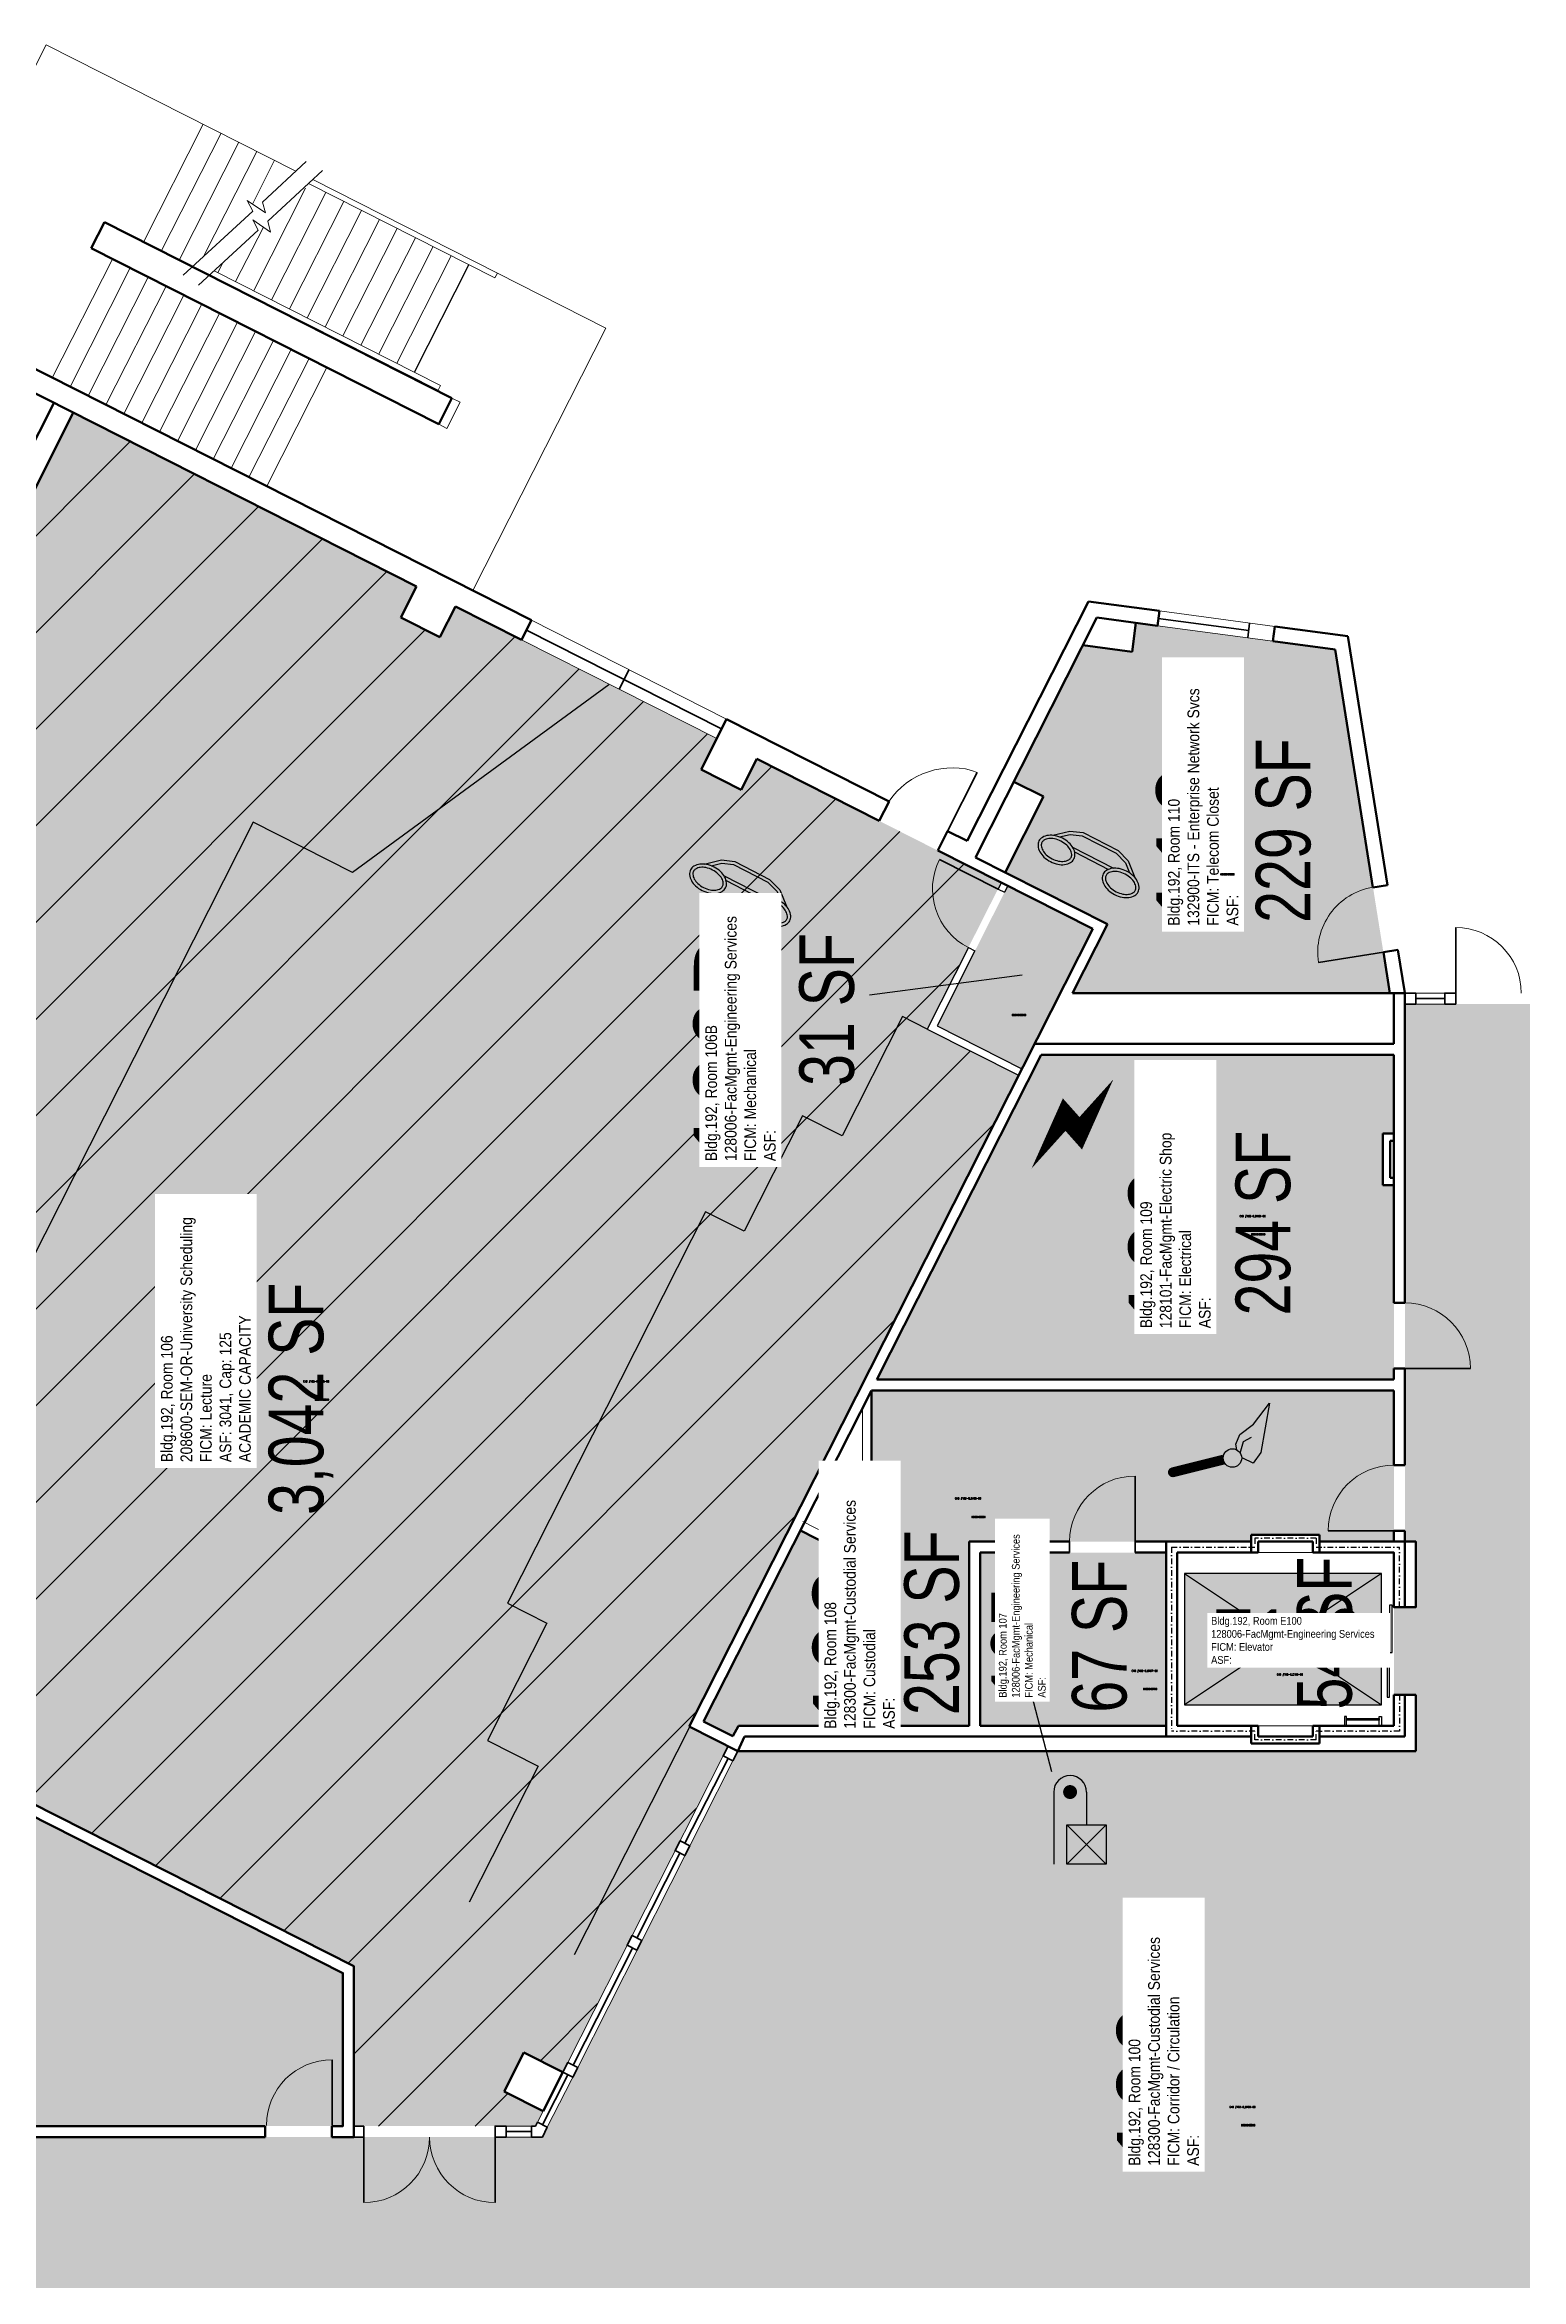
# Model space of a CAD drawing. Header units: inches. Extents: x -2539 to 2829, y -872 to 1370.
# Drawn here: x -1231 to -421, y 141 to 1367 of the extents above; entities that cross this region are included whole.
import ezdxf
from ezdxf.enums import TextEntityAlignment as Align

# ---------------------------------------------------------------- set-up
doc = ezdxf.new("R2010")
doc.units = ezdxf.units.IN
doc.header["$LTSCALE"] = 10
doc.header["$MEASUREMENT"] = 0
doc.linetypes.add('DGN Style 4', pattern=[0.622875, 0.311438, -0.155719, 0, -0.155719])
doc.layers.get('0').update_dxf_attribs({"linetype": 'CONTINUOUS'})
for name, color, linetype in [('A-DOOR', 2, 'CONTINUOUS'), ('A-FLOR', 3, 'CONTINUOUS'), ('A-GLAZ', 1, 'CONTINUOUS'), ('A-GLAZ-SILL', 2, 'CONTINUOUS'), ('A-IDEN-CNUM', 7, 'CONTINUOUS'), ('A-IDEN-ICON', 4, 'CONTINUOUS'), ('A-IDEN-RNUM', 7, 'CONTINUOUS'), ('A-IDEN-SNUM', 4, 'CONTINUOUS'), ('A-IDEN-VNUM', 4, 'CONTINUOUS'), ('A-WALL', 3, 'CONTINUOUS'), ('AREA-TEXT', 3, 'CONTINUOUS'), ('Rooms-Capacity', 4, 'CONTINUOUS'), ('Rooms-Category-Color', 7, 'CONTINUOUS'), ('Rooms-College-Color', 7, 'CONTINUOUS'), ('Rooms-Department-Color', 7, 'CONTINUOUS'), ('Rooms-Division-Color', 7, 'CONTINUOUS'), ('Rooms-Information', 7, 'CONTINUOUS')]:
    doc.layers.add(name, color=color, linetype=linetype)
doc.styles.add('AREA', font='arial.ttf', dxfattribs={"width": 0.75, "height": 12})
doc.styles.add('ROOMSNUMBER', font='TXT.SHX', dxfattribs={"height": 1})
doc.styles.add('ROOMVNUMBER', font='arial.ttf', dxfattribs={"width": 0.85, "height": 30})

# ---------------------------------------------------------------- blocks, each defined once
blk = doc.blocks.new('CPELECT')
blk.add_lwpolyline([(0.0623, 0.0629, 0, 0.03, 0), (0.0105, -0.0168, 0.03, 0.03, 0), (-0.0105, 0.0068, 0.03, 0, 0), (-0.0623, -0.0729, 0.03, 0, 0)], format="xyseb")
blk = doc.blocks.new('CPCUST')
for p, q in [((0.0297, -0.0341), (0.0376, -0.0302)), ((0.0376, -0.0302), (0.0533, -0.0324)), ((0.0533, -0.0324), (0.0745, -0.0479)), ((0.0171, -0.0639), (0.02, -0.0466)), ((0.0358, -0.0705), (0.0171, -0.0639)), ((0.0262, -0.0408), (0.0446, -0.0406)), ((0.1117, -0.0625), (0.0358, -0.0705)), ((0.0446, -0.0406), (0.0543, -0.0505)), ((0.0745, -0.0479), (0.1117, -0.0625))]:
    blk.add_line(p, q)
at = {"const_width": 0.015}
blk.add_lwpolyline([(-0.03, 0.05), (0.01, -0.0193)], dxfattribs=at)
at = {"const_width": 0.0075}
blk.add_lwpolyline([(-0.0332, 0.0481, 1), (-0.0268, 0.0519, 1)], format="xyb", close=True, dxfattribs=at)
blk.add_circle((0.0158, -0.0313), 0.0141)
blk = doc.blocks.new('CPPHONE')
at = {"color": 0, "linetype": 'ByBlock'}
for p, q in [((0.0096, 0.0252), (-0.0196, -0.0252)), ((0.0169, 0.0279), (-0.0182, -0.0329))]:
    blk.add_line(p, q, dxfattribs=at)
for points in [[(0.0288, 0.0786, 0.139889), (0.0216, 0.0804, 0.107118), (0.0122, 0.0781, 0.079812), (0.0039, 0.0722, 0.067459), (-0.0035, 0.0626, 0.067459), (-0.008, 0.0515, 0.079812), (-0.009, 0.0413, 0.107118), (-0.0064, 0.032, 0.139889), (-0.0012, 0.0267, 0.139889), (0.0061, 0.0248, 0.107118), (0.0155, 0.0272, 0.079812), (0.0238, 0.0331, 0.067459), (0.0312, 0.0426, 0.067459), (0.0357, 0.0538, 0.079812), (0.0367, 0.0639, 0.107118), (0.034, 0.0732, 0.139889)], [(0.0263, 0.0743, 0.139889), (0.0218, 0.0754, 0.107118), (0.0144, 0.0736, 0.079812), (0.0074, 0.0686, 0.067459), (0.0008, 0.0601, 0.067459), (-0.0032, 0.0502, 0.079812), (-0.004, 0.0417, 0.107118), (-0.0019, 0.0344, 0.139889), (0.0013, 0.031, 0.139889), (0.0059, 0.0298, 0.107118), (0.0133, 0.0317, 0.079812), (0.0203, 0.0367, 0.067459), (0.0268, 0.0451, 0.067459), (0.0309, 0.055, 0.079812), (0.0317, 0.0636, 0.107118), (0.0296, 0.0709, 0.139889)], [(-0.0262, -0.0167, 0.139889), (-0.0334, -0.0148, 0.107118), (-0.0428, -0.0172, 0.079812), (-0.0511, -0.0231, 0.067459), (-0.0585, -0.0326, 0.067459), (-0.063, -0.0438, 0.079812), (-0.064, -0.0539, 0.107118), (-0.0614, -0.0632, 0.139889), (-0.0562, -0.0686, 0.139889), (-0.0489, -0.0704, 0.107118), (-0.0395, -0.0681, 0.079812), (-0.0312, -0.0622, 0.067459), (-0.0238, -0.0526, 0.067459), (-0.0193, -0.0415, 0.079812), (-0.0183, -0.0313, 0.107118), (-0.021, -0.022, 0.139889)], [(-0.0287, -0.021, 0.139889), (-0.0332, -0.0198, 0.107118), (-0.0406, -0.0217, 0.079812), (-0.0476, -0.0267, 0.067459), (-0.0542, -0.0351, 0.067459), (-0.0582, -0.045, 0.079812), (-0.059, -0.0536, 0.107118), (-0.0569, -0.0609, 0.139889), (-0.0537, -0.0643, 0.139889), (-0.0491, -0.0654, 0.107118), (-0.0417, -0.0636, 0.079812), (-0.0347, -0.0586, 0.067459), (-0.0282, -0.0501, 0.067459), (-0.0241, -0.0402, 0.079812), (-0.0233, -0.0317, 0.107118), (-0.0254, -0.0244, 0.139889)]]:
    blk.add_lwpolyline(points, format="xyb", close=True, dxfattribs=at)
for points in [[(0.0364, 0.0572), (0.0417, 0.0308), (0.0382, 0.0108), (0.0082, -0.0411), (-0.0083, -0.0558), (-0.0338, -0.0645)], [(0.0334, 0.047), (0.0366, 0.0307), (0.0334, 0.0126), (0.0043, -0.0379), (-0.0109, -0.0514), (-0.0265, -0.0567)]]:
    blk.add_lwpolyline(points, dxfattribs=at)
blk = doc.blocks.new('CPELEV')
at = {"color": 0, "linetype": 'ByBlock'}
for p, q in [((-0.035, 0.03), (-0.035, -0.08)), ((0.015, 0.03), (0.015, -0.02)), ((-0.015, -0.08), (-0.015, -0.02)), ((-0.015, -0.02), (0.045, -0.02)), ((-0.015, -0.08), (0.045, -0.02)), ((0.045, -0.08), (-0.015, -0.02)), ((0.045, -0.02), (0.045, -0.08)), ((0.045, -0.08), (-0.015, -0.08))]:
    blk.add_line(p, q, dxfattribs=at)
at = {"color": 0, "linetype": 'ByBlock', "const_width": 0.0106}
blk.add_lwpolyline([(-0.0153, 0.03, 1), (-0.0047, 0.03, 1)], format="xyb", close=True, dxfattribs=at)
at = {"color": 0, "linetype": 'ByBlock'}
blk.add_arc((-0.01, 0.03), 0.025, 0, 180, dxfattribs=at)

msp = doc.modelspace()

# ---------------------------------------------------------------- hatches: boundary and pattern name
at = {"layer": 'Rooms-Capacity'}
h = msp.add_hatch(dxfattribs=at)
h.set_pattern_fill('ANSI31', color=256, scale=300, style=0)
h.paths.add_polyline_path([(-961.6, 225), (-957.4, 233.2), (-978.9, 244), (-968, 265.4), (-946.6, 254.6), (-856, 433.5), (-877.4, 444.3), (-696.6, 801.6), (-746.7, 827), (-706.1, 907.3), (-840.2, 975.2), (-848.8, 958.3), (-870.8, 969.4), (-862.2, 986.4), (-1005.5, 1058.9), (-1014.1, 1042), (-1035.5, 1052.8), (-1026.9, 1069.8), (-1215.3, 1165.1), (-1527.4, 548.6), (-1061.3, 312.7), (-1061.3, 225)])
at = {"layer": 'Rooms-Category-Color', "true_color": 0xffff64}
msp.add_hatch(color=51, dxfattribs=at).paths.add_polyline_path([(-961.6, 225), (-957.4, 233.2), (-978.9, 244), (-968, 265.4), (-946.6, 254.6), (-856, 433.5), (-877.4, 444.3), (-696.6, 801.6), (-746.7, 827), (-706.1, 907.3), (-840.2, 975.2), (-848.8, 958.3), (-870.8, 969.4), (-862.2, 986.4), (-1005.5, 1058.9), (-1014.1, 1042), (-1035.5, 1052.8), (-1026.9, 1069.8), (-1215.3, 1165.1), (-1527.4, 548.6), (-1061.3, 312.7), (-1061.3, 225)])
at = {"layer": 'Rooms-Category-Color', "true_color": 0xadadad}
for points in [[(-699.2, 962.7), (-682.9, 954.5), (-703.9, 912.9), (-647.8, 884.6), (-667, 846.7), (-492.8, 846.7), (-522.9, 1035.2), (-632.2, 1049.9), (-634.3, 1034), (-661.3, 1037.7)], [(-655.9, 881.9), (-702.5, 905.5), (-741.3, 828.7), (-694.8, 805.2)], [(-2126.3, 410.5), (-2169.7, 324.9), (-1500.8, -13.8), (-1438.7, 109.1), (-1012.4, 109.1), (-1020.5, 93.1), (298.6, 184.4), (300.3, 159.4), (421.5, 167.9), (435.8, 194), (1164.2, 244.9), (1171.8, -164.7), (1119.9, -353.2), (1128.6, -354.3), (1230.8, -368.3), (1230.8, 249.6), (2221.4, 318.8), (2222, 309.9), (2323.7, 317), (2395.4, 325), (2449.3, 328.8), (2449.3, 468.7), (2389.3, 468.7), (2389.3, 414.7), (2363.3, 414.7), (2363.3, 432.7), (2149.3, 432.7), (2149.3, 414.7), (2125.3, 414.7), (2125.3, 432.7), (1911.3, 432.7), (1911.3, 414.7), (1887.3, 414.7), (1887.3, 432.7), (1673.3, 432.7), (1673.3, 414.7), (1649.3, 414.7), (1649.3, 432.7), (1435.3, 432.7), (1435.3, 414.7), (1411.3, 414.7), (1411.3, 432.7), (1150.3, 432.7), (1150.3, 414.7), (1126.3, 414.7), (1126.3, 432.7), (865.3, 432.7), (865.3, 414.7), (841.3, 414.7), (841.3, 432.7), (580.3, 432.7), (580.3, 414.7), (556.3, 414.7), (556.3, 432.7), (295.3, 432.7), (295.3, 414.7), (271.3, 414.7), (271.3, 433.5), (179.3, 433.5), (179.3, 414.7), (-356.7, 414.7), (-356.7, 645.6), (-227, 645.6), (-227, 749.7), (-356.7, 749.7), (-356.7, 757.7), (-338.7, 757.7), (-338.7, 816.7), (-356.7, 816.7), (-356.7, 840.7), (-484.6, 840.7), (-484.6, 551.7), (-484.6, 545.7), (-478.6, 545.7), (-478.6, 509.7), (-490.6, 509.7), (-490.6, 461.7), (-478.6, 461.7), (-478.6, 430.7), (-850.6, 430.7), (-957.9, 219), (-1529.5, 219), (-1574.1, 130.9)], [(-684.1, 812.9), (-490.6, 812.9), (-490.7, 769.6), (-496.6, 769.6), (-496.6, 741.4), (-490.7, 741.4), (-490.6, 634.7), (-774.3, 634.7)], [(-490.6, 628.7), (-490.6, 545.7), (-531.4, 545.7), (-531.4, 549.5), (-568.9, 549.5), (-568.9, 545.7), (-723.6, 545.7), (-723.6, 444.7), (-850.3, 444.7), (-853.3, 438.9), (-869.4, 447), (-816.3, 551.8), (-800.2, 543.6), (-777.3, 588.9), (-777.3, 628.7)], [(-717.6, 539.7), (-615.6, 539.7), (-615.6, 444.7), (-717.6, 444.7)], [(-605.5, 528.2), (-605.5, 456.2), (-497.5, 456.2), (-497.5, 528.2)]]:
    msp.add_hatch(color=253, dxfattribs=at).paths.add_polyline_path(points)
at = {"layer": 'Rooms-Category-Color', "true_color": 0xe3c5e1}
msp.add_hatch(color=254, dxfattribs=at).paths.add_polyline_path([(-1400.7, 477.8), (-1528.7, 225), (-1067.3, 225), (-1067.3, 309)])
at = {"layer": 'Rooms-College-Color', "true_color": 0xffff64}
msp.add_hatch(color=51, dxfattribs=at).paths.add_polyline_path([(-961.6, 225), (-957.4, 233.2), (-978.9, 244), (-968, 265.4), (-946.6, 254.6), (-856, 433.5), (-877.4, 444.3), (-696.6, 801.6), (-746.7, 827), (-706.1, 907.3), (-840.2, 975.2), (-848.8, 958.3), (-870.8, 969.4), (-862.2, 986.4), (-1005.5, 1058.9), (-1014.1, 1042), (-1035.5, 1052.8), (-1026.9, 1069.8), (-1215.3, 1165.1), (-1527.4, 548.6), (-1061.3, 312.7), (-1061.3, 225)])
at = {"layer": 'Rooms-College-Color', "true_color": 0xadadad}
for points in [[(-699.2, 962.7), (-682.9, 954.5), (-703.9, 912.9), (-647.8, 884.6), (-667, 846.7), (-492.8, 846.7), (-522.9, 1035.2), (-632.2, 1049.9), (-634.3, 1034), (-661.3, 1037.7)], [(-655.9, 881.9), (-702.5, 905.5), (-741.3, 828.7), (-694.8, 805.2)], [(-2126.3, 410.5), (-2169.7, 324.9), (-1500.8, -13.8), (-1438.7, 109.1), (-1012.4, 109.1), (-1020.5, 93.1), (298.6, 184.4), (300.3, 159.4), (421.5, 167.9), (435.8, 194), (1164.2, 244.9), (1171.8, -164.7), (1119.9, -353.2), (1128.6, -354.3), (1230.8, -368.3), (1230.8, 249.6), (2221.4, 318.8), (2222, 309.9), (2323.7, 317), (2395.4, 325), (2449.3, 328.8), (2449.3, 468.7), (2389.3, 468.7), (2389.3, 414.7), (2363.3, 414.7), (2363.3, 432.7), (2149.3, 432.7), (2149.3, 414.7), (2125.3, 414.7), (2125.3, 432.7), (1911.3, 432.7), (1911.3, 414.7), (1887.3, 414.7), (1887.3, 432.7), (1673.3, 432.7), (1673.3, 414.7), (1649.3, 414.7), (1649.3, 432.7), (1435.3, 432.7), (1435.3, 414.7), (1411.3, 414.7), (1411.3, 432.7), (1150.3, 432.7), (1150.3, 414.7), (1126.3, 414.7), (1126.3, 432.7), (865.3, 432.7), (865.3, 414.7), (841.3, 414.7), (841.3, 432.7), (580.3, 432.7), (580.3, 414.7), (556.3, 414.7), (556.3, 432.7), (295.3, 432.7), (295.3, 414.7), (271.3, 414.7), (271.3, 433.5), (179.3, 433.5), (179.3, 414.7), (-356.7, 414.7), (-356.7, 645.6), (-227, 645.6), (-227, 749.7), (-356.7, 749.7), (-356.7, 757.7), (-338.7, 757.7), (-338.7, 816.7), (-356.7, 816.7), (-356.7, 840.7), (-484.6, 840.7), (-484.6, 551.7), (-484.6, 545.7), (-478.6, 545.7), (-478.6, 509.7), (-490.6, 509.7), (-490.6, 461.7), (-478.6, 461.7), (-478.6, 430.7), (-850.6, 430.7), (-957.9, 219), (-1529.5, 219), (-1574.1, 130.9)], [(-684.1, 812.9), (-490.6, 812.9), (-490.7, 769.6), (-496.6, 769.6), (-496.6, 741.4), (-490.7, 741.4), (-490.6, 634.7), (-774.3, 634.7)], [(-490.6, 628.7), (-490.6, 545.7), (-531.4, 545.7), (-531.4, 549.5), (-568.9, 549.5), (-568.9, 545.7), (-723.6, 545.7), (-723.6, 444.7), (-850.3, 444.7), (-853.3, 438.9), (-869.4, 447), (-816.3, 551.8), (-800.2, 543.6), (-777.3, 588.9), (-777.3, 628.7)], [(-717.6, 539.7), (-615.6, 539.7), (-615.6, 444.7), (-717.6, 444.7)], [(-605.5, 528.2), (-605.5, 456.2), (-497.5, 456.2), (-497.5, 528.2)]]:
    msp.add_hatch(color=253, dxfattribs=at).paths.add_polyline_path(points)
at = {"layer": 'Rooms-College-Color', "true_color": 0x99d7b2}
msp.add_hatch(color=253, dxfattribs=at).paths.add_polyline_path([(-1400.7, 477.8), (-1528.7, 225), (-1067.3, 225), (-1067.3, 309)])
at = {"layer": 'Rooms-Department-Color', "true_color": 0x003fff}
msp.add_hatch(color=160, dxfattribs=at).paths.add_polyline_path([(-961.6, 225), (-957.4, 233.2), (-978.9, 244), (-968, 265.4), (-946.6, 254.6), (-856, 433.5), (-877.4, 444.3), (-696.6, 801.6), (-746.7, 827), (-706.1, 907.3), (-840.2, 975.2), (-848.8, 958.3), (-870.8, 969.4), (-862.2, 986.4), (-1005.5, 1058.9), (-1014.1, 1042), (-1035.5, 1052.8), (-1026.9, 1069.8), (-1215.3, 1165.1), (-1527.4, 548.6), (-1061.3, 312.7), (-1061.3, 225)])
at = {"layer": 'Rooms-Department-Color', "true_color": 0xacacac}
for points in [[(-699.2, 962.7), (-682.9, 954.5), (-703.9, 912.9), (-647.8, 884.6), (-667, 846.7), (-492.8, 846.7), (-522.9, 1035.2), (-632.2, 1049.9), (-634.3, 1034), (-661.3, 1037.7)], [(-655.9, 881.9), (-702.5, 905.5), (-741.3, 828.7), (-694.8, 805.2)], [(-2126.3, 410.5), (-2169.7, 324.9), (-1500.8, -13.8), (-1438.7, 109.1), (-1012.4, 109.1), (-1020.5, 93.1), (298.6, 184.4), (300.3, 159.4), (421.5, 167.9), (435.8, 194), (1164.2, 244.9), (1171.8, -164.7), (1119.9, -353.2), (1128.6, -354.3), (1230.8, -368.3), (1230.8, 249.6), (2221.4, 318.8), (2222, 309.9), (2323.7, 317), (2395.4, 325), (2449.3, 328.8), (2449.3, 468.7), (2389.3, 468.7), (2389.3, 414.7), (2363.3, 414.7), (2363.3, 432.7), (2149.3, 432.7), (2149.3, 414.7), (2125.3, 414.7), (2125.3, 432.7), (1911.3, 432.7), (1911.3, 414.7), (1887.3, 414.7), (1887.3, 432.7), (1673.3, 432.7), (1673.3, 414.7), (1649.3, 414.7), (1649.3, 432.7), (1435.3, 432.7), (1435.3, 414.7), (1411.3, 414.7), (1411.3, 432.7), (1150.3, 432.7), (1150.3, 414.7), (1126.3, 414.7), (1126.3, 432.7), (865.3, 432.7), (865.3, 414.7), (841.3, 414.7), (841.3, 432.7), (580.3, 432.7), (580.3, 414.7), (556.3, 414.7), (556.3, 432.7), (295.3, 432.7), (295.3, 414.7), (271.3, 414.7), (271.3, 433.5), (179.3, 433.5), (179.3, 414.7), (-356.7, 414.7), (-356.7, 645.6), (-227, 645.6), (-227, 749.7), (-356.7, 749.7), (-356.7, 757.7), (-338.7, 757.7), (-338.7, 816.7), (-356.7, 816.7), (-356.7, 840.7), (-484.6, 840.7), (-484.6, 551.7), (-484.6, 545.7), (-478.6, 545.7), (-478.6, 509.7), (-490.6, 509.7), (-490.6, 461.7), (-478.6, 461.7), (-478.6, 430.7), (-850.6, 430.7), (-957.9, 219), (-1529.5, 219), (-1574.1, 130.9)], [(-684.1, 812.9), (-490.6, 812.9), (-490.7, 769.6), (-496.6, 769.6), (-496.6, 741.4), (-490.7, 741.4), (-490.6, 634.7), (-774.3, 634.7)], [(-490.6, 628.7), (-490.6, 545.7), (-531.4, 545.7), (-531.4, 549.5), (-568.9, 549.5), (-568.9, 545.7), (-723.6, 545.7), (-723.6, 444.7), (-850.3, 444.7), (-853.3, 438.9), (-869.4, 447), (-816.3, 551.8), (-800.2, 543.6), (-777.3, 588.9), (-777.3, 628.7)], [(-717.6, 539.7), (-615.6, 539.7), (-615.6, 444.7), (-717.6, 444.7)], [(-605.5, 528.2), (-605.5, 456.2), (-497.5, 456.2), (-497.5, 528.2)]]:
    msp.add_hatch(color=253, dxfattribs=at).paths.add_polyline_path(points)
at = {"layer": 'Rooms-Department-Color', "true_color": 0x99d7b2}
msp.add_hatch(color=253, dxfattribs=at).paths.add_polyline_path([(-1400.7, 477.8), (-1528.7, 225), (-1067.3, 225), (-1067.3, 309)])
at = {"layer": 'Rooms-Division-Color', "true_color": 0x003fff}
msp.add_hatch(color=160, dxfattribs=at).paths.add_polyline_path([(-961.6, 225), (-957.4, 233.2), (-978.9, 244), (-968, 265.4), (-946.6, 254.6), (-856, 433.5), (-877.4, 444.3), (-696.6, 801.6), (-746.7, 827), (-706.1, 907.3), (-840.2, 975.2), (-848.8, 958.3), (-870.8, 969.4), (-862.2, 986.4), (-1005.5, 1058.9), (-1014.1, 1042), (-1035.5, 1052.8), (-1026.9, 1069.8), (-1215.3, 1165.1), (-1527.4, 548.6), (-1061.3, 312.7), (-1061.3, 225)])
at = {"layer": 'Rooms-Division-Color', "true_color": 0xadadad}
for points in [[(-699.2, 962.7), (-682.9, 954.5), (-703.9, 912.9), (-647.8, 884.6), (-667, 846.7), (-492.8, 846.7), (-522.9, 1035.2), (-632.2, 1049.9), (-634.3, 1034), (-661.3, 1037.7)], [(-655.9, 881.9), (-702.5, 905.5), (-741.3, 828.7), (-694.8, 805.2)], [(-2126.3, 410.5), (-2169.7, 324.9), (-1500.8, -13.8), (-1438.7, 109.1), (-1012.4, 109.1), (-1020.5, 93.1), (298.6, 184.4), (300.3, 159.4), (421.5, 167.9), (435.8, 194), (1164.2, 244.9), (1171.8, -164.7), (1119.9, -353.2), (1128.6, -354.3), (1230.8, -368.3), (1230.8, 249.6), (2221.4, 318.8), (2222, 309.9), (2323.7, 317), (2395.4, 325), (2449.3, 328.8), (2449.3, 468.7), (2389.3, 468.7), (2389.3, 414.7), (2363.3, 414.7), (2363.3, 432.7), (2149.3, 432.7), (2149.3, 414.7), (2125.3, 414.7), (2125.3, 432.7), (1911.3, 432.7), (1911.3, 414.7), (1887.3, 414.7), (1887.3, 432.7), (1673.3, 432.7), (1673.3, 414.7), (1649.3, 414.7), (1649.3, 432.7), (1435.3, 432.7), (1435.3, 414.7), (1411.3, 414.7), (1411.3, 432.7), (1150.3, 432.7), (1150.3, 414.7), (1126.3, 414.7), (1126.3, 432.7), (865.3, 432.7), (865.3, 414.7), (841.3, 414.7), (841.3, 432.7), (580.3, 432.7), (580.3, 414.7), (556.3, 414.7), (556.3, 432.7), (295.3, 432.7), (295.3, 414.7), (271.3, 414.7), (271.3, 433.5), (179.3, 433.5), (179.3, 414.7), (-356.7, 414.7), (-356.7, 645.6), (-227, 645.6), (-227, 749.7), (-356.7, 749.7), (-356.7, 757.7), (-338.7, 757.7), (-338.7, 816.7), (-356.7, 816.7), (-356.7, 840.7), (-484.6, 840.7), (-484.6, 551.7), (-484.6, 545.7), (-478.6, 545.7), (-478.6, 509.7), (-490.6, 509.7), (-490.6, 461.7), (-478.6, 461.7), (-478.6, 430.7), (-850.6, 430.7), (-957.9, 219), (-1529.5, 219), (-1574.1, 130.9)], [(-684.1, 812.9), (-490.6, 812.9), (-490.7, 769.6), (-496.6, 769.6), (-496.6, 741.4), (-490.7, 741.4), (-490.6, 634.7), (-774.3, 634.7)], [(-490.6, 628.7), (-490.6, 545.7), (-531.4, 545.7), (-531.4, 549.5), (-568.9, 549.5), (-568.9, 545.7), (-723.6, 545.7), (-723.6, 444.7), (-850.3, 444.7), (-853.3, 438.9), (-869.4, 447), (-816.3, 551.8), (-800.2, 543.6), (-777.3, 588.9), (-777.3, 628.7)], [(-717.6, 539.7), (-615.6, 539.7), (-615.6, 444.7), (-717.6, 444.7)], [(-605.5, 528.2), (-605.5, 456.2), (-497.5, 456.2), (-497.5, 528.2)]]:
    msp.add_hatch(color=253, dxfattribs=at).paths.add_polyline_path(points)
at = {"layer": 'Rooms-Division-Color', "true_color": 0x99d7b2}
msp.add_hatch(color=253, dxfattribs=at).paths.add_polyline_path([(-1400.7, 477.8), (-1528.7, 225), (-1067.3, 225), (-1067.3, 309)])

# ---------------------------------------------------------------- linework, layer by layer
at = {"layer": 'A-DOOR', "linetype": 'Continuous', "lineweight": 35, "extrusion": (0, 0, -1)}
msp.add_line((-735.5, 935.6), (-719.2, 967.8), dxfattribs=at)
at = {"layer": 'A-DOOR', "linetype": 'Continuous', "lineweight": 35, "extrusion": (-3.32404e-21, 1.01413e-20, -1)}
msp.add_line((-707.8, 903.8), (-739.9, 920.1), dxfattribs=at)
at = {"layer": 'A-DOOR', "linetype": 'Continuous', "lineweight": 35}
for p, q in [((-456.7, 846.7), (-456.7, 882.7)), ((-496.4, 869.2), (-532, 863.5)), ((-490.6, 551.7), (-526.6, 551.7)), ((-1073.3, 225.4), (-1073.3, 261.4)), ((-1055.8, 219), (-1055.8, 183)), ((-983.8, 219), (-983.8, 183))]:
    msp.add_line(p, q, dxfattribs=at)
at = {"layer": 'A-DOOR', "linetype": 'Continuous', "lineweight": 35, "extrusion": (1.15234e-20, 1.15234e-20, -1)}
msp.add_line((-484.6, 640.7), (-448.6, 640.7), dxfattribs=at)
at = {"layer": 'A-DOOR', "linetype": 'Continuous', "lineweight": 35, "extrusion": (2.04882e-50, 4.2914e-36, -1)}
msp.add_line((-632.6, 545.7), (-632.6, 581.7), dxfattribs=at)
at = {"layer": 'A-DOOR', "linetype": 'Continuous', "lineweight": 18}
for centre, start, end in [((-707.8, 903.8), 153.1478, 243.1478), ((-496.4, 869.2), 99.056, 189.056), ((-456.7, 846.7), 0, 90), ((-490.6, 551.7), 90, 180), ((-1055.8, 219), 269.9958, 359.9958)]:
    msp.add_arc(centre, 36, start, end, dxfattribs=at)
at = {"layer": 'A-DOOR', "linetype": 'Continuous', "lineweight": 18, "extrusion": (1.15234e-20, 1.15234e-20, -1)}
msp.add_arc((484.6, 640.7), 36, 90, 180, dxfattribs=at)
at = {"layer": 'A-DOOR', "linetype": 'Continuous', "lineweight": 18, "extrusion": (2.04882e-50, 4.2914e-36, -1)}
msp.add_arc((632.6, 545.7), 36, 0, 90, dxfattribs=at)
at = {"layer": 'A-DOOR', "linetype": 'Continuous', "lineweight": 18, "extrusion": (0, 0, -1)}
for centre, start, end in [((1073.3, 225.4), 0, 90), ((983.8, 219), 270.005, 0.005)]:
    msp.add_arc(centre, 36, start, end, dxfattribs=at)
msp.add_ellipse((-737.2, 939.8), major_axis=(-33.8, -12.4), ratio=0.825492, start_param=0.82745, end_param=2.398246, dxfattribs=at)
at = {"layer": 'A-FLOR', "linetype": 'Continuous', "lineweight": 18}
for p, q in [((-1303.1, 1223), (-1230.1, 1367.1)), ((-1093.1, 1297.8), (-1230.1, 1367.1)), ((-1176.8, 1258.8), (-1144.1, 1323.5)), ((-1167, 1253.9), (-1134.2, 1318.6)), ((-1157.2, 1248.9), (-1124.4, 1313.6)), ((-1143.5, 1251.7), (-1114.6, 1308.6)), ((-1116.9, 1279.7), (-1104.8, 1303.7)), ((-1116.3, 1232.2), (-1087.9, 1288.4)), ((-983.9, 1239.1), (-1086.3, 1290.9)), ((-982.6, 1241.8), (-1083.9, 1293.1)), ((-1106.5, 1227.2), (-1076.7, 1286.1)), ((-1096.7, 1222.2), (-1066.9, 1281.1)), ((-1086.9, 1217.3), (-1057.1, 1276.1)), ((-1126.2, 1237.1), (-1111, 1267)), ((-1077.1, 1212.3), (-1047.3, 1271.2)), ((-1067.3, 1207.3), (-1037.5, 1266.2)), ((-1057.5, 1202.3), (-1027.6, 1261.2)), ((-1047.6, 1197.4), (-1017.8, 1256.3)), ((-1037.8, 1192.4), (-1008, 1251.3)), ((-1226.8, 1184.4), (-1193.8, 1249.5)), ((-1217, 1179.4), (-1184, 1244.6)), ((-1207.2, 1174.5), (-1174.2, 1239.6)), ((-1015.1, 1177.5), (-1140.3, 1240.9)), ((-1013.7, 1180.2), (-1138, 1243.1)), ((-1136, 1242.1), (-1133.3, 1247.5)), ((-982.6, 1241.8), (-983.9, 1239.1)), ((-923.1, 1211.6), (-982.6, 1241.8)), ((-1197.4, 1169.5), (-1164.4, 1234.6)), ((-1187.6, 1164.5), (-1154.6, 1229.7)), ((-1177.7, 1159.6), (-1144.8, 1224.7)), ((-1167.9, 1154.6), (-1135, 1219.7)), ((-1158.1, 1149.6), (-1125.1, 1214.8)), ((-1148.3, 1144.7), (-1115.3, 1209.8)), ((-1138.5, 1139.7), (-1105.5, 1204.8)), ((-996, 1067.6), (-923.1, 1211.6)), ((-1128.7, 1134.7), (-1095.7, 1199.9)), ((-1118.9, 1129.8), (-1085.9, 1194.9)), ((-1109, 1124.8), (-1076.1, 1189.9)), ((-1013.7, 1180.2), (-1015.1, 1177.5))]:
    msp.add_line(p, q, dxfattribs=at)
at = {"layer": 'A-FLOR', "linetype": 'Continuous', "lineweight": 25}
msp.add_line((-1028, 1187.4), (-998.2, 1246.3), dxfattribs=at)
at = {"layer": 'A-FLOR'}
for p, q in [((-605.5, 528.2), (-497.5, 456.2)), ((-497.5, 528.2), (-605.5, 456.2))]:
    msp.add_line(p, q, dxfattribs=at)
at = {"layer": 'A-FLOR', "linetype": 'Continuous', "lineweight": 18, "flags": 128}
for points in [[(-1155, 1240.7), (-1116.8, 1275.8), (-1119.8, 1281.6), (-1109.9, 1274.8), (-1111.4, 1280.8), (-1087.5, 1303)], [(-1146.5, 1235.2), (-1113.9, 1265.3), (-1116.8, 1271.1), (-1107, 1264.3), (-1108.5, 1270.2), (-1078.5, 1298.1)]]:
    msp.add_lwpolyline(points, dxfattribs=at)
at = {"layer": 'A-FLOR'}
for points in [[(-921.4, 1015.8), (-1062, 912.8), (-1116.6, 940.5), (-1296.4, 585.3), (-1241.6, 557.5), (-1241.6, 404.4)], [(-746.7, 827), (-760.2, 833.8), (-793.3, 768.4), (-815.1, 779.4), (-847.2, 716), (-868.4, 726.7), (-977.1, 512), (-955.4, 501), (-988, 436.6), (-960.2, 422.5), (-998, 347.8)], [(-940.3, 319.1), (-877, 444.1)]]:
    msp.add_lwpolyline(points, dxfattribs=at)
at = {"layer": 'A-FLOR', "lineweight": 25, "ltscale": 8}
msp.add_3dface([(-605.5, 456.2), (-497.5, 456.2), (-497.5, 528.2), (-605.5, 528.2)], dxfattribs=at)
at = {"layer": 'A-GLAZ', "linetype": 'Continuous', "lineweight": 18}
for p, q in [((-619.3, 1056.4), (-555.9, 1047.9)), ((-963.8, 1051.3), (-856.8, 997.1)), ((-620.4, 1048.3), (-557, 1039.8)), ((-969.3, 1040.6), (-862.2, 986.4)), ((-478.6, 846.7), (-462.7, 846.7)), ((-478.6, 840.7), (-462.7, 840.7)), ((-858.7, 428.1), (-943.9, 259.9)), ((-853.4, 425.4), (-938.5, 257.2)), ((-977.8, 225), (-963.9, 225)), ((-977.8, 219), (-963.9, 219))]:
    msp.add_line(p, q, dxfattribs=at)
at = {"layer": 'A-GLAZ', "linetype": 'Continuous', "lineweight": 35}
for p, q in [((-570.8, 1041.7), (-569.8, 1049.7)), ((-910.3, 1024.2), (-915.7, 1013.5)), ((-1061.3, 225), (-1055.8, 225)), ((-1055.8, 225), (-1055.8, 219)), ((-961.6, 225), (-963.9, 225)), ((-963.9, 225), (-963.9, 219)), ((-960.5, 227.1), (-961.6, 225)), ((-955.2, 224.4), (-960.5, 227.1)), ((-957.9, 219), (-955.2, 224.4)), ((-1061.8, 219), (-1055.8, 219)), ((-963.9, 219), (-957.9, 219))]:
    msp.add_line(p, q, dxfattribs=at)
at = {"layer": 'A-GLAZ', "linetype": 'Continuous', "lineweight": 18, "flags": 128}
for points in [[(-943.9, 259.9), (-960.5, 227.1)], [(-938.5, 257.2), (-955.2, 224.4)]]:
    msp.add_lwpolyline(points, dxfattribs=at)
at = {"layer": 'A-GLAZ', "linetype": 'Continuous', "lineweight": 35, "flags": 128}
msp.add_lwpolyline([(-977.8, 225), (-983.8, 225), (-983.8, 225), (-983.8, 219), (-983.8, 219), (-977.8, 219)], close=True, dxfattribs=at)
at = {"layer": 'A-GLAZ', "linetype": 'Continuous', "lineweight": 35}
for points in [[(-484.6, 840.7), (-478.6, 840.7), (-478.6, 846.7), (-484.6, 846.7)], [(-456.7, 840.7), (-462.7, 840.7), (-462.7, 846.7), (-456.7, 846.7)], [(-850.7, 430.8), (-856, 433.5), (-858.7, 428.1), (-853.4, 425.4)], [(-877, 378.8), (-882.3, 381.5), (-885.1, 376.2), (-879.7, 373.4)], [(-903.3, 326.8), (-908.7, 329.5), (-911.4, 324.2), (-906, 321.5)], [(-938.5, 257.2), (-943.9, 259.9), (-946.6, 254.6), (-941.2, 251.9)]]:
    msp.add_3dface(points, dxfattribs=at)
at = {"layer": 'A-GLAZ-SILL', "linetype": 'Continuous', "lineweight": 35}
for p, q in [((-966.6, 1045.9), (-859.5, 991.7)), ((-619.9, 1052.3), (-570.3, 1045.7)), ((-478.6, 843.7), (-462.7, 843.7)), ((-856, 426.8), (-879.7, 380.2)), ((-882.4, 374.8), (-906, 328.2)), ((-908.4, 322.6), (-940.9, 258.5)), ((-957.8, 225.7), (-943.9, 253.2)), ((-977.8, 222), (-963.9, 222))]:
    msp.add_line(p, q, dxfattribs=at)
at = {"layer": 'A-IDEN-ICON'}
msp.add_line((-678.4, 419.4), (-689.2, 461.4), dxfattribs=at)
at = {"layer": 'A-IDEN-VNUM'}
msp.add_line((-778.3, 845.7), (-694.6, 856.7), dxfattribs=at)
at = {"layer": 'A-WALL', "linetype": 'Continuous', "lineweight": 50}
for p, q in [((-1205.4, 1255.4), (-1198.2, 1269.7)), ((-1007.5, 1173.1), (-1198.2, 1269.7)), ((-1014.7, 1158.9), (-1205.4, 1255.4)), ((-1314.3, 1215.3), (-1026.9, 1069.8)), ((-1308.9, 1226), (-963.8, 1051.3)), ((-1226, 1170.5), (-1583.2, 465)), ((-1215.3, 1165.1), (-1527.4, 548.6)), ((-1014.7, 1158.9), (-1007.5, 1173.1)), ((-1035.5, 1052.8), (-1026.9, 1069.8)), ((-1005.5, 1058.9), (-1014.1, 1042)), ((-1005.5, 1058.9), (-969.3, 1040.6)), ((-658.2, 1061.6), (-724.7, 930.2)), ((-658.2, 1061.6), (-619.3, 1056.4)), ((-620.4, 1048.3), (-619.3, 1056.4)), ((-1014.1, 1042), (-1035.5, 1052.8)), ((-969.3, 1040.6), (-963.8, 1051.3)), ((-653.6, 1052.8), (-720.2, 921.2)), ((-653.6, 1052.8), (-620.4, 1048.3)), ((-634.3, 1034), (-632.2, 1049.9)), ((-557, 1039.8), (-555.9, 1047.9)), ((-555.9, 1047.9), (-515.8, 1042.5)), ((-515.8, 1042.5), (-494.1, 906)), ((-661.3, 1037.7), (-634.3, 1034)), ((-557, 1039.8), (-522.9, 1035.2)), ((-522.9, 1035.2), (-502.1, 904.7)), ((-870.8, 969.4), (-856.8, 997.1)), ((-856.8, 997.1), (-767.6, 951.9)), ((-848.8, 958.3), (-870.8, 969.4)), ((-840.2, 975.2), (-848.8, 958.3)), ((-840.2, 975.2), (-773, 941.2)), ((-699.2, 962.7), (-682.9, 954.5)), ((-773, 941.2), (-767.6, 951.9)), ((-682.9, 954.5), (-703.9, 912.9)), ((-740.9, 924.9), (-735.5, 935.6)), ((-735.5, 935.6), (-724.7, 930.2)), ((-740.9, 924.9), (-655.9, 881.9)), ((-720.2, 921.2), (-647.8, 884.6)), ((-502.1, 904.7), (-494.1, 906)), ((-496.4, 869.2), (-488.4, 870.4)), ((-496.4, 869.2), (-492.8, 846.7)), ((-488.4, 870.4), (-484.6, 846.9)), ((-667, 846.7), (-484.6, 846.7)), ((-484.6, 846.7), (-484.6, 676.7)), ((-684.1, 812.9), (-774.3, 634.7)), ((-687.8, 818.9), (-490.6, 818.9)), ((-684.1, 812.9), (-490.6, 812.9)), ((-496.6, 741.4), (-496.6, 769.6)), ((-490.7, 769.6), (-496.6, 769.6)), ((-492.6, 745.4), (-492.6, 765.6)), ((-490.7, 765.6), (-492.6, 765.6)), ((-490.7, 741.4), (-496.6, 741.4)), ((-490.7, 745.4), (-492.6, 745.4)), ((-484.6, 676.7), (-490.6, 676.7)), ((-484.6, 640.7), (-490.6, 640.7)), ((-484.6, 640.7), (-484.6, 587.7)), ((-777.3, 628.7), (-869.4, 447)), ((-777.3, 628.7), (-777.3, 588.9)), ((-777.3, 588.9), (-800.2, 543.6)), ((-484.6, 587.7), (-490.6, 587.7)), ((-800.2, 543.6), (-816.3, 551.8)), ((-723.6, 545.7), (-723.6, 444.7)), ((-717.6, 539.7), (-717.6, 444.7)), ((-615.6, 545.7), (-615.6, 438.7)), ((-484.6, 551.7), (-490.6, 551.7)), ((-484.6, 551.7), (-484.6, 545.7)), ((-484.6, 509.7), (-484.6, 545.7)), ((-490.6, 461.7), (-490.6, 444.7)), ((-487.6, 461.7), (-490.6, 461.7)), ((-481.6, 461.7), (-487.6, 461.7)), ((-484.6, 461.7), (-484.6, 438.7)), ((-478.6, 461.7), (-481.6, 461.7)), ((-478.6, 430.7), (-478.6, 461.7)), ((-877.4, 444.3), (-850.7, 430.8)), ((-869.4, 447), (-853.3, 438.9)), ((-853.3, 438.9), (-850.3, 444.7)), ((-723.6, 444.7), (-850.3, 444.7)), ((-615.6, 444.7), (-717.6, 444.7)), ((-565.1, 444.7), (-609.6, 444.7)), ((-490.6, 444.7), (-535.1, 444.7)), ((-850.6, 430.7), (-847, 438.7)), ((-478.6, 430.7), (-850.6, 430.7)), ((-615.6, 438.7), (-847, 438.7)), ((-568.9, 438.7), (-615.6, 438.7)), ((-484.6, 438.7), (-531.4, 438.7)), ((-978.9, 244), (-968, 265.4)), ((-968, 265.4), (-946.6, 254.6)), ((-946.6, 254.6), (-957.4, 233.2)), ((-957.4, 233.2), (-978.9, 244)), ((-1528.7, 225), (-1110, 225)), ((-1110, 225), (-1110, 219)), ((-1073.5, 225), (-1073.5, 219)), ((-1529.5, 219), (-1110, 219))]:
    msp.add_line(p, q, dxfattribs=at)
at = {"layer": 'A-WALL', "linetype": 'Continuous', "lineweight": 18}
for p, q in [((-1010.3, 1156.6), (-1003, 1170.9)), ((-1007.5, 1173.1), (-1003, 1170.9)), ((-1014.7, 1158.9), (-1010.3, 1156.6)), ((-782.3, 618.9), (-782.3, 590.1)), ((-782.3, 590.1), (-802.5, 550.4)), ((-802.5, 550.4), (-814.9, 556.7)), ((-632.6, 545.7), (-632.6, 539.7)), ((-565.1, 539.7), (-535.1, 539.7)), ((-565.1, 444.7), (-535.1, 444.7))]:
    msp.add_line(p, q, dxfattribs=at)
at = {"layer": 'A-WALL', "linetype": 'Continuous'}
for p, q in [((-707.8, 903.8), (-704.3, 902)), ((-724.1, 871.7), (-720.5, 869.9))]:
    msp.add_line(p, q, dxfattribs=at)
at = {"layer": 'A-WALL', "linetype": 'Continuous', "lineweight": 35}
for p, q in [((-668.6, 545.7), (-668.6, 539.7)), ((-632.6, 545.7), (-632.6, 539.7))]:
    msp.add_line(p, q, dxfattribs=at)
at = {"layer": 'A-WALL', "linetype": 'DGN Style 4', "lineweight": 25}
for p, q in [((-612.6, 542.7), (-612.6, 441.7)), ((-612.6, 542.7), (-567, 542.7)), ((-533.3, 547.6), (-567, 547.6)), ((-533.3, 542.7), (-487.6, 542.7)), ((-487.6, 509.7), (-487.6, 542.7)), ((-487.6, 461.7), (-487.6, 441.7)), ((-567, 441.7), (-612.6, 441.7)), ((-487.6, 441.7), (-533.3, 441.7)), ((-533.3, 436.9), (-567, 436.9))]:
    msp.add_line(p, q, dxfattribs=at)
at = {"layer": 'A-WALL'}
for points in [[(-706.1, 907.3), (-707.8, 903.8)], [(-702.5, 905.5), (-704.3, 902)], [(-724.1, 871.7), (-746.7, 827), (-696.6, 801.6)], [(-720.5, 869.9), (-741.3, 828.7), (-694.8, 805.2)]]:
    msp.add_lwpolyline(points, dxfattribs=at)
at = {"layer": 'A-WALL', "linetype": 'Continuous', "lineweight": 50, "flags": 128}
for points in [[(-647.8, 884.6), (-667, 846.7)], [(-655.9, 881.9), (-877.4, 444.3)], [(-490.6, 846.7), (-490.6, 818.9)], [(-490.6, 812.9), (-490.6, 676.7)], [(-490.6, 640.7), (-490.6, 634.7)], [(-490.6, 628.7), (-777.3, 628.7)], [(-490.6, 634.7), (-774.3, 634.7)], [(-490.6, 628.7), (-490.6, 587.7)], [(-723.6, 545.7), (-668.6, 545.7)], [(-668.6, 539.7), (-717.6, 539.7)], [(-632.6, 545.7), (-568.9, 545.7)], [(-615.6, 539.7), (-632.6, 539.7)], [(-609.6, 539.7), (-609.6, 444.7)], [(-565.1, 539.7), (-609.6, 539.7)], [(-568.9, 549.5), (-531.4, 549.5)], [(-568.9, 549.5), (-568.9, 539.7)], [(-565.1, 545.7), (-535.1, 545.7)], [(-565.1, 545.7), (-565.1, 539.7)], [(-531.4, 545.7), (-478.6, 545.7), (-478.6, 509.7), (-490.6, 509.7), (-490.6, 539.7), (-535.1, 539.7)], [(-535.1, 545.7), (-535.1, 539.7)], [(-531.4, 549.5), (-531.4, 539.7)], [(-490.6, 551.7), (-490.6, 545.7)], [(-568.9, 435), (-568.9, 444.7)], [(-565.1, 438.7), (-565.1, 444.7)], [(-535.1, 438.7), (-535.1, 444.7)], [(-531.4, 435), (-531.4, 444.7)], [(-568.9, 435), (-531.4, 435)], [(-565.1, 438.7), (-535.1, 438.7)]]:
    msp.add_lwpolyline(points, dxfattribs=at)
at = {"layer": 'A-WALL', "linetype": 'DGN Style 4', "lineweight": 25, "flags": 128}
for points in [[(-567, 547.6), (-567, 542.7)], [(-533.3, 547.6), (-533.3, 542.7)], [(-567, 436.9), (-567, 441.7)], [(-533.3, 436.9), (-533.3, 441.7)]]:
    msp.add_lwpolyline(points, dxfattribs=at)
at = {"layer": 'A-WALL', "linetype": 'Continuous', "lineweight": 50}
for points in [[(-1401.6, 484.9), (-1061.3, 312.7), (-1061.3, 219), (-1073.5, 219)], [(-1400.7, 477.8), (-1067.3, 309), (-1067.3, 225), (-1073.5, 225)]]:
    msp.add_lwpolyline(points, dxfattribs=at)
at = {"layer": 'A-WALL', "lineweight": 25, "ltscale": 8}
for points in [[(-493, 484.9), (-491.6, 484.9), (-491.6, 510.9), (-493, 510.9)], [(-494.3, 460.4), (-493, 460.4), (-493, 486.4), (-494.3, 486.4)]]:
    msp.add_3dface(points, dxfattribs=at)
at = {"layer": 'A-WALL', "lineweight": 25}
for points in [[(-516.6, 444.7), (-516.6, 449.8), (-517.7, 449.8), (-517.7, 444.7)], [(-516.6, 447.8), (-516.6, 448.6), (-498.6, 448.6), (-498.6, 447.8)], [(-498.6, 444.7), (-498.6, 449.8), (-497.5, 449.8), (-497.5, 444.7)]]:
    msp.add_3dface(points, dxfattribs=at)

# ---------------------------------------------------------------- block references
at = {"layer": 'A-IDEN-ICON'}
for name, p, xscale, yscale, zscale, rotation in [('CPPHONE', (-656.6, 921.2), 360, 360, 360, 92.81438782203476), ('CPPHONE', (-847.8, 905.4), 360, 360, 360, 92.81438782203476), ('CPCUST', (-591.6, 589.2), 359.9999999999999, 359.9999999999999, 359.9999999999999, 74.04974143294132)]:
    msp.add_blockref(name, p, dxfattribs=dict(at, xscale=xscale, yscale=yscale, zscale=zscale, rotation=rotation))
for name, p, xscale, yscale, zscale in [('CPELECT', (-667, 776.7), 359.9999999987206, 359.9999999987206, 359.9999999987206), ('CPELEV', (-664.7, 397.5), 360, 360, 360)]:
    msp.add_blockref(name, p, dxfattribs=dict(at, xscale=xscale, yscale=yscale, zscale=zscale))

# ---------------------------------------------------------------- texts
at = {"layer": 'A-IDEN-CNUM', "style": 'ROOMSNUMBER', "width": 0.85}
for s, p in [('CAD #192-0_0110-00', (-592.2, 921.3)), ('CAD #192-0_0109-00', (-575.3, 723.8)), ('CAD #192-0_0106-00', (-1089.1, 633.1)), ('CAD #192-0_0108-00', (-731.4, 568.9)), ('CAD #192-0_0107-00', (-634.5, 474.3)), ('CAD #192-0_E100-00', (-554.8, 472.3)), ('CAD #192-0_0100-00', (-580.8, 235))]:
    msp.add_text(s, height=1, rotation=360, dxfattribs=at).set_placement(p)
at = {"layer": 'A-IDEN-RNUM', "style": 'ROOMSNUMBER', "width": 0.85}
for s, p in [('0110-00', (-585.8, 911.4)), ('0106-B0', (-700.2, 834.2)), ('0109-00', (-568.9, 713.8)), ('0106-00', (-1082.7, 623.1)), ('0108-00', (-722.4, 558.7)), ('E100-00', (-547.9, 491.5)), ('0107-00', (-628.2, 464.3)), ('0100-00', (-574.4, 225))]:
    msp.add_text(s, height=1, rotation=360, dxfattribs=at).set_placement(p)
at = {"layer": 'A-IDEN-SNUM', "style": 'ROOMSNUMBER', "width": 0.85}
for s, p in [('1920011000', (-585.8, 911.4)), ('19200106B0', (-700.2, 834.2)), ('1920010900', (-568.9, 713.8)), ('1920010600', (-1082.7, 623.1)), ('1920010800', (-722.4, 558.7)), ('1920E10000', (-547.9, 491.5)), ('1920010700', (-628.2, 464.3)), ('1920010000', (-574.4, 225))]:
    msp.add_text(s, height=1, rotation=360, dxfattribs=at).set_placement(p)
at = {"layer": 'A-IDEN-VNUM', "style": 'ROOMVNUMBER', "width": 0.85}
for s, height, p in [('110', 45, (-598.4, 928.3)), ('106B', 45, (-852.3, 816.9)), ('109', 45, (-613.6, 707.4)), ('106', 45, (-1140.3, 633.9)), ('108', 45, (-786.9, 487.6)), ('107', 30, (-696.6, 489.8)), ('100', 45, (-620, 247.8))]:
    msp.add_text(s, height=height, rotation=90, dxfattribs=at).set_placement(p, align=Align.MIDDLE_CENTER)
msp.add_text('E100', height=30, dxfattribs=at).set_placement((-549.3, 493.6), align=Align.MIDDLE_CENTER)
at = {"layer": 'AREA-TEXT', "style": 'AREA', "width": 0.75}
for s, p in [('229 SF', (-551.4, 935.9)), ('31 SF', (-801.9, 837.7)), ('294 SF', (-562.5, 720.5)), ('3,042 SF', (-1093.1, 624.1)), ('253 SF', (-744.3, 501.2)), ('67 SF', (-652.3, 493.8)), ('54 SF', (-528.7, 495.5))]:
    msp.add_text(s, height=30, rotation=90, dxfattribs=at).set_placement(p, align=Align.MIDDLE_CENTER)

# ---------------------------------------------------------------- next in the draw order: texts
at = {"layer": 'Rooms-Information', "attachment_point": 7, "rotation": 90, "style": 'ROOMVNUMBER', "bg_fill": 3, "box_fill_scale": 1.5, "bg_fill_color": 256, "bg_fill_true_color": 13158600, "bg_fill_transparency": 0}
for s, insert, char_height, width in [('Bldg.192, Room 110^M^J132900-ITS - Enterprise Network Svcs^M^JFICM: Telecom Closet^M^JASF: ', (-575.9, 883.7), 6.429, 144), ('Bldg.192, Room 106B^M^J128006-FacMgmt-Engineering Services^M^JFICM: Mechanical^M^JASF: ', (-829.8, 754.5), 6.429, 144), ('Bldg.192, Room 109^M^J128101-FacMgmt-Electric Shop^M^JFICM: Electrical^M^JASF: ', (-591.1, 662.8), 6.429, 144), ('Bldg.192, Room 106^M^J208600-SEM-OR-University Scheduling^M^JFICM: Lecture^M^JASF: 3041, Cap: 125^M^JACADEMIC CAPACITY', (-1117.8, 589.3), 6.4286, 144), ('Bldg.192, Room 108^M^J128300-FacMgmt-Custodial Services^M^JFICM: Custodial^M^JASF: ', (-764.4, 443), 6.429, 144), ('Bldg.192, Room 107^M^J128006-FacMgmt-Engineering Services^M^JFICM: Mechanical^M^JASF: ', (-681.6, 460.1), 4.286, 96), ('Bldg.192, Room 100^M^J128300-FacMgmt-Custodial Services^M^JFICM: Corridor / Circulation^M^JASF: ', (-597.5, 203.2), 6.429, 144)]:
    msp.add_mtext(s, dxfattribs=dict(at, insert=insert, char_height=char_height, width=width))
at = {"layer": 'Rooms-Information', "insert": (-590.9, 478.6), "char_height": 4.286, "width": 96, "attachment_point": 7, "style": 'ROOMVNUMBER', "bg_fill": 3, "box_fill_scale": 1.5, "bg_fill_color": 256, "bg_fill_true_color": 13158600, "bg_fill_transparency": 0}
msp.add_mtext('Bldg.192, Room E100^M^J128006-FacMgmt-Engineering Services^M^JFICM: Elevator^M^JASF: ', dxfattribs=at)

doc.saveas('drawing.dxf')
